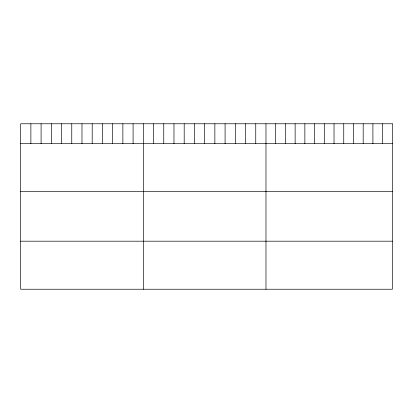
<?xml version="1.0" encoding="UTF-8"?>
<svg xmlns="http://www.w3.org/2000/svg" width="413" height="413" viewBox="0 0 413 413"><rect width="100%" height="100%" fill="white"/><g stroke="black" fill="none" stroke-linecap="round" stroke-linejoin="round"><path stroke-width="0.62" d="M20.65 143.641L392.35 143.641M20.65 191.689L392.35 191.689M20.65 241.192L392.35 241.192M382.629 123.766L382.629 143.641M372.908 123.766L372.908 143.641M363.187 123.766L363.187 143.641M353.466 123.766L353.466 143.641M343.745 123.766L343.745 143.641M334.024 123.766L334.024 143.641M324.298 123.766L324.298 143.641M314.577 123.766L314.577 143.641M304.856 123.766L304.856 143.641M295.135 123.766L295.135 143.641M285.414 123.766L285.414 143.641M275.693 123.766L275.693 143.641M265.972 123.766L265.972 289.234M255.75 123.766L255.75 143.641M245.529 123.766L245.529 143.641M235.307 123.766L235.307 143.641M225.085 123.766L225.085 143.641M214.863 123.766L214.863 143.641M204.641 123.766L204.641 143.641M194.42 123.766L194.42 143.641M184.198 123.766L184.198 143.641M173.976 123.766L173.976 143.641M163.754 123.766L163.754 143.641M153.533 123.766L153.533 143.641M143.311 123.766L143.311 289.234M133.089 123.766L133.089 143.641M122.867 123.766L122.867 143.641M112.646 123.766L112.646 143.641M102.424 123.766L102.424 143.641M92.202 123.766L92.202 143.641M81.981 123.766L81.981 143.641M71.759 123.766L71.759 143.641M61.537 123.766L61.537 143.641M51.315 123.766L51.315 143.641M41.093 123.766L41.093 143.641M30.872 123.766L30.872 143.641M392.35 123.766L20.65 123.766L20.65 289.234L392.35 289.234L392.35 123.766"/></g></svg>
